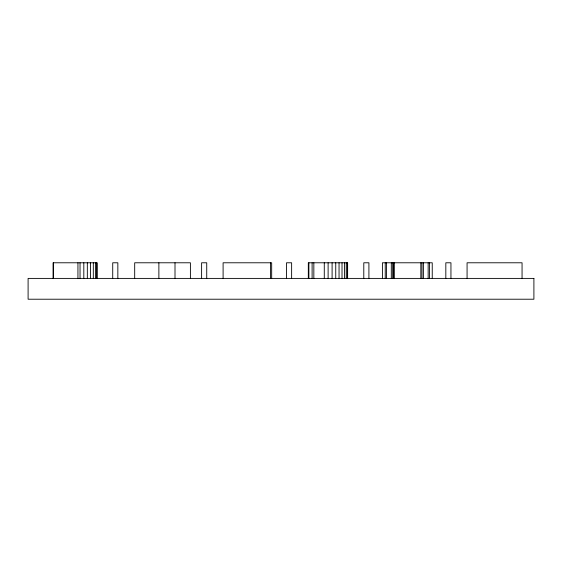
<?xml version="1.0" encoding="UTF-8"?>
<svg xmlns="http://www.w3.org/2000/svg" width="562" height="562" viewBox="0 0 562 562"><rect width="100%" height="100%" fill="white"/><g stroke="black" fill="none" stroke-linecap="round" stroke-linejoin="round"><path stroke-width="0.84" d="M522.056 278.401L522.056 262.784L467.071 262.784L467.071 278.401M450.949 278.401L450.949 262.784L445.828 262.784L445.828 278.401M432.241 278.401L432.241 262.784L382.413 262.784L382.413 278.401M429.459 262.784L429.459 278.401M428.153 262.784L428.153 278.401M423.39 262.784L423.39 278.401M421.985 262.784L421.985 278.401M420.833 262.784L420.833 278.401M394.067 262.784L394.067 278.401M393.822 262.784L393.822 278.401M392.712 262.784L392.712 278.401M391.307 262.784L391.307 278.401M386.53 262.784L386.53 278.401M385.237 262.784L385.237 278.401M368.911 278.401L368.911 262.784L363.79 262.784L363.79 278.401M347.625 278.401L347.625 262.784L308.32 262.784L308.32 278.401M347.274 262.784L347.274 278.401M346.227 262.784L346.227 278.401M344.471 262.784L344.471 278.401M342.019 262.784L342.019 278.401M339.048 262.784L339.048 278.401M335.746 262.784L335.746 278.401M332.1 262.784L332.1 278.401M328.117 262.784L328.117 278.401M324.281 262.784L324.281 278.401M313.842 262.784L313.842 278.401M312.107 262.784L312.107 278.401M308.882 262.784L308.882 278.401M291.629 278.401L291.629 262.784L286.508 262.784L286.508 278.401M271.678 278.401L271.678 262.784L223.1 262.784L223.1 278.401M270.589 262.784L270.589 278.401M206.732 278.401L206.732 262.784L201.61 262.784L201.61 278.401M190.406 278.401L190.406 262.784L134.69 262.784L134.69 278.401M175.007 262.784L175.007 278.401M158.877 262.784L158.877 278.401M117.844 278.401L117.844 262.784L112.723 262.784L112.723 278.401M97.163 278.401L97.163 262.784L53.102 262.784L53.102 278.401M96.72 262.784L96.72 278.401M95.407 262.784L95.407 278.401M93.32 262.784L93.32 278.401M90.552 262.784L90.552 278.401M87.335 262.784L87.335 278.401M83.815 262.784L83.815 278.401M80.036 262.784L80.036 278.401M77.935 262.784L77.935 278.401M53.383 262.784L53.383 278.401M533.9 278.401L28.1 278.401L28.1 299.216L533.9 299.216L533.9 278.401"/></g></svg>
